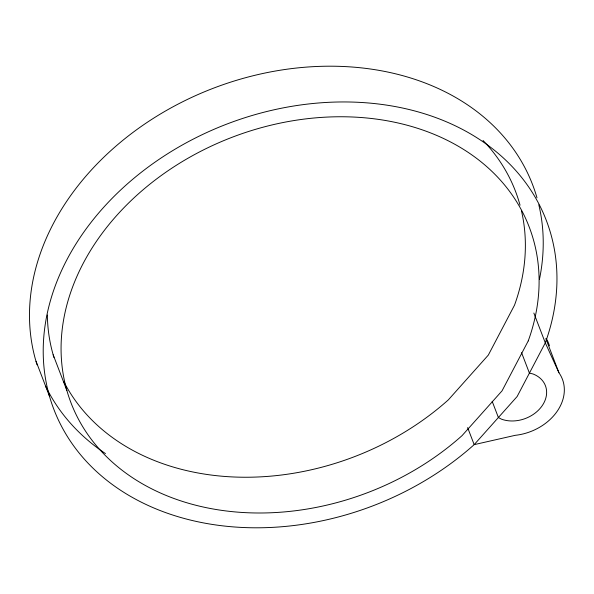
<?xml version="1.0" encoding="UTF-8"?>
<svg xmlns="http://www.w3.org/2000/svg" width="594" height="594" viewBox="0 0 594 594"><rect width="100%" height="100%" fill="white"/><g stroke="black" fill="none" stroke-linecap="round" stroke-linejoin="round"><path stroke-width="0.89" d="M467.634 427.613L474.175 444.639L517.129 396.525L545.292 342.849A263.729 204.373 -21 0 0 288.135 106.957A263.729 204.373 -21 0 0 63.053 429.128A263.729 204.373 -21 0 0 474.175 444.639L515.206 435.328A48.47 37.563 -21 0 0 558.939 372.728L545.292 342.849L533.85 313.053M545.871 338.677L558.939 372.728M521.569 352.68L529.41 373.106L532.907 373.938A30.294 23.478 -21 0 1 542.062 405.902A30.294 23.478 -21 0 1 501.343 419.112L498.388 417.515L492.181 401.344M53.163 354.789L66.884 390.54M49.465 396.191L35.737 360.439A263.729 204.373 -21 0 1 230.034 82.336A263.729 204.373 -21 0 1 536.983 197.809M546.205 338.476A48.47 37.563 -21 0 1 549.465 345.827M538.81 204.796A263.729 204.373 -21 0 1 539.456 279.306M105.45 453.571A263.729 204.373 -21 0 1 45.641 386.263M37.058 364.82A263.729 204.373 -21 0 1 35.989 361.315M483.033 140.474A245.389 190.162 -21 0 1 520.04 205.19M521.369 210.439A245.389 190.162 -21 0 1 514.523 305.153L488.313 355.101L448.344 399.866A245.389 190.162 -21 0 1 63.647 381.37M53.943 357.417A245.389 190.162 -21 0 1 47.357 315.006M528.244 340.904L502.041 390.852L462.073 435.617A245.389 190.162 -21 0 1 79.529 421.183A245.389 190.162 -21 0 1 288.966 121.414A245.389 190.162 -21 0 1 528.244 340.904"/></g></svg>
